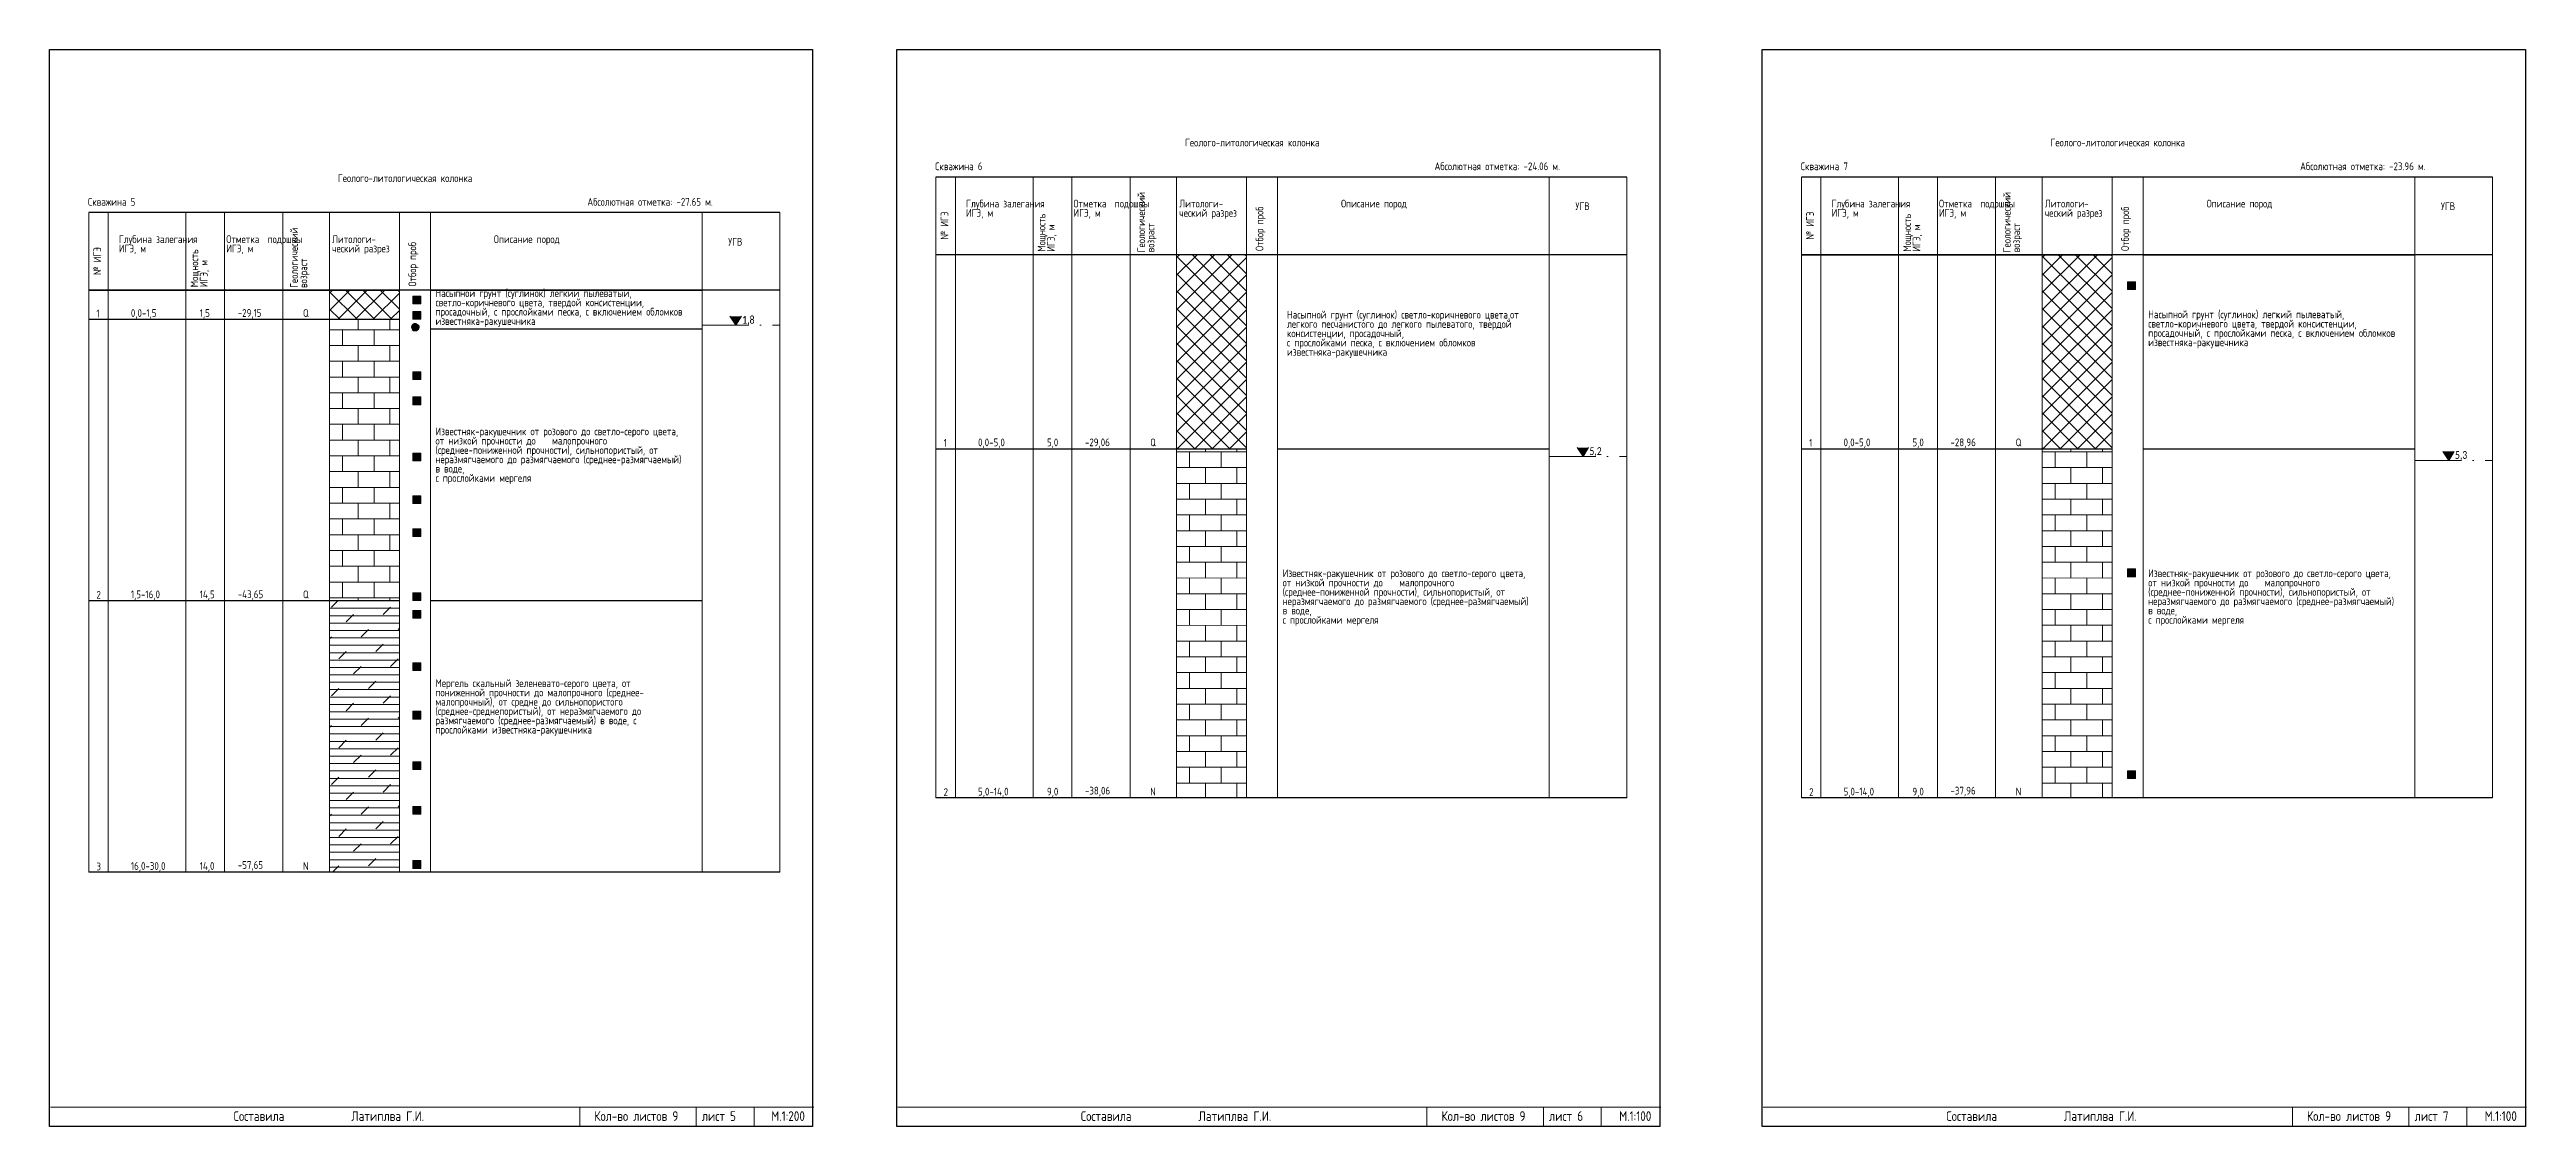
# Model space of a CAD drawing. Header units: millimetres. Extents: x 18930 to 20907, y 6758 to 7036.
# Drawn here: x 19823 to 20461, y 6758 to 7036 of the extents above; entities that cross this region are included whole.
import ezdxf

# ---------------------------------------------------------------- set-up
doc = ezdxf.new("R2010")
doc.units = ezdxf.units.MM
doc.linetypes.add('ACAD_ISO03W100', pattern=[30, 12, -18])
doc.linetypes.add('ACAD_ISO10W100', pattern=[18, 12, -3, 0, -3])
for name, color, linetype, lineweight in [('ВодаГ', 160, 'ACAD_ISO03W100', 25), ('Известняк', 86, 'Continuous', 15), ('Керн', 252, 'Continuous', 9), ('Мергель полускальный', 137, 'Continuous', 15), ('монолит', 1, 'Continuous', 9), ('Насып-навал грунта', 36, 'Continuous', 15)]:
    doc.layers.add(name, color=color, linetype=linetype, lineweight=lineweight)
doc.layers.add('ГеолГ', color=7, linetype='Continuous')
doc.layers.add('Рамка проb', color=7, linetype='Continuous')
doc.styles.add('STYLE1', font='simplex.shx', dxfattribs={"width": 0.8})

msp = doc.modelspace()

# ---------------------------------------------------------------- hatches: boundary and pattern name
at = {"layer": 'ВодаГ', "lineweight": 13, "ltscale": 0.2}
msp.add_hatch(color=256, dxfattribs=at).paths.add_polyline_path([(19918.45, 6964.27, 1), (19916.38, 6964.27, 1)])
at = {"layer": 'ВодаГ', "lineweight": 13, "ltscale": 0.5}
for points in [[(20001.49, 6967.02), (19998.53, 6967.02), (20000.08, 6964.74)], [(20219.72, 6933.18), (20216.77, 6933.18), (20218.31, 6930.9)], [(20442.69, 6932.18), (20439.73, 6932.18), (20441.28, 6929.9)]]:
    msp.add_hatch(color=5, dxfattribs=at).paths.add_polyline_path(points)
at = {"layer": 'Известняк'}
h = msp.add_hatch(dxfattribs=at)
h.set_pattern_fill('AR-B816', color=256, scale=0.02, style=0)
h.set_pattern_definition([(0, (9589891.2615, 4828867.049), (0, 4.064), []), (90, (9589891.2615, 4828867.049), (-4.064, 4.064), [4.064, -4.064])])
h.paths.add_polyline_path([(19913.37, 6966.24), (19895.37, 6966.24), (19895.37, 6893.74), (19913.37, 6893.74)])
h = msp.add_hatch(dxfattribs=at)
h.set_pattern_fill('AR-B816', color=256, scale=0.02, style=0)
h.set_pattern_definition([(0, (9590109.493, 4828876.2114), (0, 4.064), []), (90, (9590109.493, 4828876.2114), (-4.064, 4.064), [4.064, -4.064])])
h.paths.add_polyline_path([(20131.6, 6932.9), (20113.6, 6932.9), (20113.6, 6842.9), (20131.6, 6842.9)])
h = msp.add_hatch(dxfattribs=at)
h.set_pattern_fill('AR-B816', color=256, scale=0.02, style=0)
h.set_pattern_definition([(0, (9590332.457, 4828876.2114), (0, 4.064), []), (90, (9590332.457, 4828876.2114), (-4.064, 4.064), [4.064, -4.064])])
h.paths.add_polyline_path([(20354.56, 6932.9), (20336.56, 6932.9), (20336.56, 6842.9), (20354.56, 6842.9)])
at = {"layer": 'Керн', "lineweight": 13, "ltscale": 0.9}
for points in [[(19918.87, 6950.74), (19918.87, 6952.74), (19916.87, 6952.74), (19916.87, 6950.74)], [(19918.87, 6944.24), (19918.87, 6946.24), (19916.87, 6946.24), (19916.87, 6944.24)], [(19918.87, 6929.74), (19918.87, 6931.74), (19916.87, 6931.74), (19916.87, 6929.74)], [(19918.87, 6918.74), (19918.87, 6920.74), (19916.87, 6920.74), (19916.87, 6918.74)], [(19918.87, 6910.24), (19918.87, 6912.24), (19916.87, 6912.24), (19916.87, 6910.24)], [(20360.56, 6899.9), (20360.56, 6901.9), (20358.56, 6901.9), (20358.56, 6899.9)], [(19918.87, 6893.74), (19918.87, 6895.74), (19916.87, 6895.74), (19916.87, 6893.74)], [(19918.87, 6889.24), (19918.87, 6891.24), (19916.87, 6891.24), (19916.87, 6889.24)], [(19918.87, 6875.74), (19918.87, 6877.74), (19916.87, 6877.74), (19916.87, 6875.74)], [(19918.87, 6863.24), (19918.87, 6865.24), (19916.87, 6865.24), (19916.87, 6863.24)], [(19918.87, 6850.24), (19918.87, 6852.24), (19916.87, 6852.24), (19916.87, 6850.24)], [(20360.56, 6847.9), (20360.56, 6849.9), (20358.56, 6849.9), (20358.56, 6847.9)], [(19918.87, 6838.74), (19918.87, 6840.74), (19916.87, 6840.74), (19916.87, 6838.74)], [(19918.87, 6824.74), (19918.87, 6826.74), (19916.87, 6826.74), (19916.87, 6824.74)]]:
    msp.add_hatch(color=8, dxfattribs=at).paths.add_polyline_path(points)
at = {"layer": 'Мергель полускальный'}
h = msp.add_hatch(dxfattribs=at)
h.set_pattern_fill('DOLMIT', color=256, scale=0.3, style=0)
h.set_pattern_definition([(0, (9589444.5914, 4828856.3376), (0, 1.905), []), (45, (9589444.5914, 4828856.3376), (-3.809997403, 3.809997403), [2.6940768363, -5.3881536726])])
h.paths.add_polyline_path([(19913.37, 6893.74), (19895.37, 6893.74), (19895.37, 6823.74), (19913.37, 6823.74)])
at = {"layer": 'монолит', "lineweight": 13, "ltscale": 0.9}
for points in [[(20360.56, 6973.9), (20360.56, 6975.9), (20358.56, 6975.9), (20358.56, 6973.9)], [(19918.87, 6970.24), (19918.87, 6972.24), (19916.87, 6972.24), (19916.87, 6970.24)], [(19918.87, 6966.24), (19918.87, 6968.24), (19916.87, 6968.24), (19916.87, 6966.24)]]:
    msp.add_hatch(color=256, dxfattribs=at).paths.add_polyline_path(points)
at = {"layer": 'Насып-навал грунта', "lineweight": 13}
h = msp.add_hatch(dxfattribs=at)
h.set_pattern_fill('NET', color=256, angle=45, style=0)
h.set_pattern_definition([(45, (1111.5717, 9.1625), (-2.24506403, 2.24506403), []), (135, (1111.5717, 9.1625), (-2.24506403, -2.24506403), [])])
h.paths.add_polyline_path([(20131.6, 6982.9), (20113.6, 6982.9), (20113.6, 6932.9), (20131.6, 6932.9)])
h = msp.add_hatch(dxfattribs=at)
h.set_pattern_fill('NET', color=256, angle=45, style=0)
h.set_pattern_definition([(45, (1334.5355, 9.1625), (-2.24506403, 2.24506403), []), (135, (1334.5355, 9.1625), (-2.24506403, -2.24506403), [])])
h.paths.add_polyline_path([(20354.56, 6982.9), (20336.56, 6982.9), (20336.56, 6932.9), (20354.56, 6932.9)])
h = msp.add_hatch(dxfattribs=at)
h.set_pattern_fill('NET', color=256, angle=45, style=0)
h.set_pattern_definition([(45, (893.3402, 0), (-2.24506403, 2.24506403), []), (135, (893.3402, 0), (-2.24506403, -2.24506403), [])])
h.paths.add_polyline_path([(19913.37, 6973.74), (19895.37, 6973.74), (19895.37, 6966.24), (19913.37, 6966.24)])

# ---------------------------------------------------------------- linework, layer by layer
for p, q in [((20229.6, 7002.9), (20051.6, 7002.9)), ((20452.56, 7002.9), (20274.56, 7002.9)), ((20011.37, 6993.74), (19833.37, 6993.74)), ((20229.6, 6982.9), (20051.6, 6982.9)), ((20452.56, 6982.9), (20274.56, 6982.9)), ((20011.37, 6973.74), (19833.37, 6973.74)), ((20229.6, 6842.9), (20051.6, 6842.9)), ((20452.56, 6842.9), (20274.56, 6842.9)), ((20011.37, 6823.74), (19833.37, 6823.74))]:
    msp.add_line(p, q)
at = {"color": 0, "lineweight": 20}
for p, q in [((20051.6, 7002.9), (20051.6, 6842.9)), ((20056.6, 7002.9), (20056.6, 6842.9)), ((20076.6, 7002.9), (20076.6, 6842.9)), ((20086.6, 7002.9), (20086.6, 6842.9)), ((20101.6, 7002.9), (20101.6, 6842.9)), ((20113.6, 7002.9), (20113.6, 6842.9)), ((20131.6, 7002.9), (20131.6, 6842.9)), ((20139.6, 7002.9), (20139.6, 6842.9)), ((20209.6, 7002.9), (20209.6, 6842.9)), ((20229.6, 7002.9), (20229.6, 6842.9)), ((20274.56, 7002.9), (20274.56, 6842.9)), ((20279.56, 7002.9), (20279.56, 6842.9)), ((20299.56, 7002.9), (20299.56, 6842.9)), ((20309.56, 7002.9), (20309.56, 6842.9)), ((20324.56, 7002.9), (20324.56, 6842.9)), ((20336.56, 7002.9), (20336.56, 6842.9)), ((20354.56, 7002.9), (20354.56, 6842.9)), ((20362.56, 7002.9), (20362.56, 6842.9)), ((20432.56, 7002.9), (20432.56, 6842.9)), ((20452.56, 7002.9), (20452.56, 6842.9)), ((19833.37, 6993.74), (19833.37, 6823.74)), ((19838.37, 6993.74), (19838.37, 6823.74)), ((19858.37, 6993.74), (19858.37, 6823.74)), ((19868.37, 6993.74), (19868.37, 6823.74)), ((19883.37, 6993.74), (19883.37, 6823.74)), ((19895.37, 6993.74), (19895.37, 6823.74)), ((19913.37, 6993.74), (19913.37, 6823.74)), ((19921.37, 6993.74), (19921.37, 6823.74)), ((19991.37, 6993.74), (19991.37, 6823.74)), ((20011.37, 6993.74), (20011.37, 6823.74))]:
    msp.add_line(p, q, dxfattribs=at)
at = {"color": 7, "lineweight": 13}
for p, q in [((19823.54, 6763.25), (20020.12, 6763.25)), ((19959.84, 6763.24), (19959.84, 6758.24)), ((19989.84, 6763.24), (19989.84, 6758.24)), ((20004.75, 6763.24), (20004.75, 6758.24)), ((20041.77, 6763.25), (20238.35, 6763.25)), ((20178.07, 6763.24), (20178.07, 6758.24)), ((20208.07, 6763.24), (20208.07, 6758.24)), ((20222.98, 6763.24), (20222.98, 6758.24)), ((20264.73, 6763.25), (20461.31, 6763.25)), ((20401.03, 6763.24), (20401.03, 6758.24)), ((20431.03, 6763.24), (20431.03, 6758.24)), ((20445.94, 6763.24), (20445.94, 6758.24))]:
    msp.add_line(p, q, dxfattribs=at)
for points in [[(19823.26, 7035.76), (20019.84, 7035.76), (20019.84, 6758.24), (19823.26, 6758.24)], [(20041.49, 7035.76), (20238.07, 7035.76), (20238.07, 6758.24), (20041.49, 6758.24)], [(20264.45, 7035.76), (20461.03, 7035.76), (20461.03, 6758.24), (20264.45, 6758.24)]]:
    msp.add_lwpolyline(points, close=True)
for points in [[(20274.56, 6982.9), (20336.56, 6982.9)], [(20336.56, 6982.9), (20354.56, 6982.9)], [(20362.56, 6982.9), (20432.56, 6982.9)], [(19833.37, 6973.74), (19895.37, 6973.74)], [(19895.37, 6973.74), (19913.37, 6973.74)], [(19921.37, 6973.74), (19991.37, 6973.74)], [(19833.37, 6966.24), (19895.37, 6966.24)], [(19895.37, 6966.24), (19913.37, 6966.24)], [(19921.37, 6963.83), (19991.37, 6963.83)], [(20051.6, 6932.9), (20113.6, 6932.9)], [(20113.6, 6932.9), (20131.6, 6932.9)], [(20139.6, 6932.9), (20209.6, 6932.9)], [(20274.56, 6932.9), (20336.56, 6932.9)], [(20336.56, 6932.9), (20354.56, 6932.9)], [(20362.56, 6932.9), (20432.56, 6932.9)], [(19833.37, 6893.74), (19895.37, 6893.74)], [(19895.37, 6893.74), (19913.37, 6893.74)], [(19921.37, 6893.74), (19991.37, 6893.74)]]:
    msp.add_lwpolyline(points)
at = {"layer": 'ВодаГ', "color": 5, "lineweight": 13, "ltscale": 0.5}
for p, q in [((20000.08, 6964.74), (19998.53, 6967.02)), ((20001.49, 6967.02), (20000.08, 6964.74)), ((20218.31, 6930.9), (20216.77, 6933.18)), ((20219.72, 6933.18), (20218.31, 6930.9)), ((20441.28, 6929.9), (20439.73, 6932.18)), ((20442.69, 6932.18), (20441.28, 6929.9))]:
    msp.add_line(p, q, dxfattribs=at)
at = {"layer": 'ВодаГ', "color": 5, "linetype": 'ACAD_ISO10W100', "lineweight": 18, "flags": 128}
for points in [[(19991.37, 6964.74), (20011.37, 6964.74)], [(20209.6, 6930.9), (20229.6, 6930.9)], [(20432.56, 6929.9), (20452.56, 6929.9)]]:
    msp.add_lwpolyline(points, dxfattribs=at)
at = {"layer": 'ВодаГ', "lineweight": 13, "ltscale": 0.2}
msp.add_circle((19917.41, 6964.27), 1.04, dxfattribs=at)
at = {"layer": 'Рамка проb', "lineweight": 13, "ltscale": 2}
for p, q in [((20360.56, 6975.9), (20358.56, 6975.9)), ((20358.56, 6975.9), (20358.56, 6973.9)), ((20360.56, 6973.9), (20360.56, 6975.9)), ((19917.87, 6972.24), (19916.87, 6972.24)), ((19918.87, 6972.24), (19916.87, 6972.24)), ((19916.87, 6972.24), (19916.87, 6970.24)), ((19916.87, 6970.24), (19918.87, 6970.24)), ((19917.87, 6968.24), (19916.87, 6968.24)), ((19918.87, 6968.24), (19916.87, 6968.24)), ((19916.87, 6968.24), (19916.87, 6966.24)), ((19918.87, 6970.24), (19918.87, 6972.24)), ((19918.87, 6966.24), (19918.87, 6968.24)), ((20358.56, 6973.9), (20360.56, 6973.9)), ((19916.87, 6966.24), (19918.87, 6966.24)), ((19917.87, 6952.74), (19916.87, 6952.74)), ((19918.87, 6952.74), (19916.87, 6952.74)), ((19916.87, 6952.74), (19916.87, 6950.74)), ((19916.87, 6950.74), (19918.87, 6950.74)), ((19918.87, 6950.74), (19918.87, 6952.74)), ((19917.87, 6946.24), (19916.87, 6946.24)), ((19918.87, 6946.24), (19916.87, 6946.24)), ((19916.87, 6946.24), (19916.87, 6944.24)), ((19916.87, 6944.24), (19918.87, 6944.24)), ((19918.87, 6944.24), (19918.87, 6946.24)), ((19917.87, 6931.74), (19916.87, 6931.74)), ((19918.87, 6931.74), (19916.87, 6931.74)), ((19916.87, 6931.74), (19916.87, 6929.74)), ((19916.87, 6929.74), (19918.87, 6929.74)), ((19918.87, 6929.74), (19918.87, 6931.74)), ((19917.87, 6920.74), (19916.87, 6920.74)), ((19918.87, 6920.74), (19916.87, 6920.74)), ((19916.87, 6920.74), (19916.87, 6918.74)), ((19916.87, 6918.74), (19918.87, 6918.74)), ((19918.87, 6918.74), (19918.87, 6920.74)), ((19917.87, 6912.24), (19916.87, 6912.24)), ((19918.87, 6912.24), (19916.87, 6912.24)), ((19916.87, 6912.24), (19916.87, 6910.24)), ((19916.87, 6910.24), (19918.87, 6910.24)), ((19918.87, 6910.24), (19918.87, 6912.24)), ((20360.56, 6901.9), (20358.56, 6901.9)), ((20358.56, 6901.9), (20358.56, 6899.9)), ((20358.56, 6899.9), (20360.56, 6899.9)), ((20360.56, 6899.9), (20360.56, 6901.9)), ((19917.87, 6895.74), (19916.87, 6895.74)), ((19918.87, 6895.74), (19916.87, 6895.74)), ((19916.87, 6895.74), (19916.87, 6893.74)), ((19916.87, 6893.74), (19918.87, 6893.74)), ((19917.87, 6891.24), (19916.87, 6891.24)), ((19918.87, 6891.24), (19916.87, 6891.24)), ((19916.87, 6891.24), (19916.87, 6889.24)), ((19918.87, 6893.74), (19918.87, 6895.74)), ((19918.87, 6889.24), (19918.87, 6891.24)), ((19916.87, 6889.24), (19918.87, 6889.24)), ((19917.87, 6877.74), (19916.87, 6877.74)), ((19918.87, 6877.74), (19916.87, 6877.74)), ((19916.87, 6877.74), (19916.87, 6875.74)), ((19916.87, 6875.74), (19918.87, 6875.74)), ((19918.87, 6875.74), (19918.87, 6877.74)), ((19917.87, 6865.24), (19916.87, 6865.24)), ((19918.87, 6865.24), (19916.87, 6865.24)), ((19916.87, 6865.24), (19916.87, 6863.24)), ((19916.87, 6863.24), (19918.87, 6863.24)), ((19918.87, 6863.24), (19918.87, 6865.24)), ((19917.87, 6852.24), (19916.87, 6852.24)), ((19918.87, 6852.24), (19916.87, 6852.24)), ((19916.87, 6852.24), (19916.87, 6850.24)), ((19916.87, 6850.24), (19918.87, 6850.24)), ((19918.87, 6850.24), (19918.87, 6852.24)), ((20360.56, 6849.9), (20358.56, 6849.9)), ((20358.56, 6849.9), (20358.56, 6847.9)), ((20358.56, 6847.9), (20360.56, 6847.9)), ((20360.56, 6847.9), (20360.56, 6849.9)), ((19917.87, 6840.74), (19916.87, 6840.74)), ((19918.87, 6840.74), (19916.87, 6840.74)), ((19916.87, 6840.74), (19916.87, 6838.74)), ((19918.87, 6838.74), (19918.87, 6840.74)), ((19916.87, 6838.74), (19918.87, 6838.74)), ((19917.87, 6826.74), (19916.87, 6826.74)), ((19918.87, 6826.74), (19916.87, 6826.74)), ((19916.87, 6826.74), (19916.87, 6824.74)), ((19916.87, 6824.74), (19918.87, 6824.74)), ((19918.87, 6824.74), (19918.87, 6826.74))]:
    msp.add_line(p, q, dxfattribs=at)

# ---------------------------------------------------------------- texts
at = {"color": 0, "char_height": 2.5, "attachment_point": 5, "style": 'STYLE1'}
for s, insert, width in [('Составила             Латиплва Г.И.{\\Ftxt|c204; }', (19895.2, 6760.92), 78.7443), ('Кол-во листов 9{\\Ftxt|c204; }', (19974.41, 6760.92), 29.2085), ('лист 5', (19995.68, 6760.92), 21.0924), ('М.1:200', (20013.51, 6760.92), 21.0924), ('Составила             Латиплва Г.И.{\\Ftxt|c204; }', (20113.44, 6760.92), 78.7443), ('Кол-во листов 9{\\Ftxt|c204; }', (20192.64, 6760.92), 29.2085), ('лист 6{\\Ftxt|c204; }', (20213.91, 6760.92), 21.0924), ('М.1:100', (20231.74, 6760.92), 21.0924), ('Составила             Латиплва Г.И.{\\Ftxt|c204; }', (20336.4, 6760.92), 78.7443), ('Кол-во листов 9{\\Ftxt|c204; }', (20415.61, 6760.92), 29.2085), ('лист 7', (20436.88, 6760.92), 21.0924), ('М.1:100', (20454.7, 6760.92), 21.0924)]:
    msp.add_mtext(s, dxfattribs=dict(at, insert=insert, width=width))
at = {"layer": 'ВодаГ', "color": 5, "lineweight": 13, "ltscale": 0.5, "char_height": 2, "width": 3.044, "attachment_point": 1, "style": 'STYLE1'}
for s, insert in [('{\\fCalibri|b0|i0|c204|p34;1,8}', (20001.71, 6967.12)), ('{\\fCalibri|b0|i0|c204|p34;5,2}', (20219.94, 6933.28)), ('{\\fCalibri|b0|i0|c204|p34;5,3}', (20442.9, 6932.28))]:
    msp.add_mtext(s, dxfattribs=dict(at, insert=insert))
at = {"layer": 'ГеолГ', "color": 2, "char_height": 2, "attachment_point": 1, "line_spacing_factor": 0.72, "style": 'STYLE1'}
for s, insert, width in [('{\\C256;Геолого-литологическая колонка }', (20115.77, 7012.8), 79.7827), ('{\\C256;Геолого-литологическая колонка }', (20338.73, 7012.8), 79.7827), ('{\\C256;Скважина 6}', (20051.38, 7006.67), 24.1719), ('{\\C256;Абсолютная отметка: -24.06 м.}', (20180.03, 7006.67), 75.3485), ('{\\C256;Скважина 7}', (20274.35, 7006.67), 24.1719), ('{\\C256;Абсолютная отметка: -23.96 м.}', (20403, 7006.67), 75.3485), ('{\\C256;Геолого-литологическая колонка }', (19897.54, 7003.63), 79.7827), ('{\\C256;Скважина 5}', (19833.15, 6997.51), 24.1719), ('{\\C256;Абсолютная отметка: -27.65 м.}', (19961.8, 6997.51), 75.3485), ('{\\C256;Глубина залегания \\PИГЭ, м}', (20059.35, 6997.06), 20.0037), ('{\\C256;Отметка  подошвы \\PИГЭ, м}', (20087.02, 6997.06), 20.0037), ('{\\C256;Литологи-\\Pческий разрез}', (20114.28, 6997.06), 20.0037), ('{\\C256;Описание пород}', (20155.95, 6997.06), 34.6249), ('{\\C256;УГВ}', (20216.32, 6996.39), 10.4664), ('{\\C256;Глубина залегания \\PИГЭ, м}', (20282.32, 6997.06), 20.0037), ('{\\C256;Отметка  подошвы \\PИГЭ, м}', (20309.98, 6997.06), 20.0037), ('{\\C256;Литологи-\\Pческий разрез}', (20337.24, 6997.06), 20.0037), ('{\\C256;Описание пород}', (20378.92, 6997.06), 34.6249), ('{\\C256;УГВ}', (20439.28, 6996.39), 10.4664), ('{\\C256;Глубина залегания \\PИГЭ, м}', (19841.12, 6987.9), 20.0037), ('{\\C256;Отметка  подошвы \\PИГЭ, м}', (19868.79, 6987.9), 20.0037), ('{\\C256;Литологи-\\Pческий разрез}', (19896.04, 6987.9), 20.0037), ('{\\C256;Описание пород}', (19937.72, 6987.9), 34.6249), ('{\\C256;УГВ}', (19998.09, 6987.22), 10.4664), ('{\\C0;Насыпной грунт (суглинок) легкий пылеватый, светло-коричневого цвета, твердой консистенции, просадочный, с прослойками песка, с включением обломков известняка-ракушечника }', (19922.68, 6974), 69.0601), ('{\\C256;1}', (19835.34, 6968.75), 2.8568), ('{\\C256;0,0-1,5}', (19844.21, 6968.86), 8.3092), ('{\\C256;1,5}', (19861.94, 6968.86), 8.3092), ('{\\C256;-29,15}', (19871.75, 6968.88), 8.3092), ('{\\C256;Q}', (19888.55, 6968.86), 8.3092), ('{\\C0;Насыпной грунт (суглинок) светло-коричневого цвета,от легкого песчанистого до легкого пылеватого, твердой консистенции, просадочный, \\Pс прослойками песка, с включением обломков известняка-ракушечника }', (20142.02, 6968.44), 69.0601), ('{\\C0;Насыпной грунт (суглинок) легкий пылеватый, светло-коричневого цвета, твердой консистенции, просадочный, с прослойками песка, с включением обломков известняка-ракушечника }', (20363.87, 6968.52), 69.0601), ('{\\C0;Известняк-ракушечник от розового до светло-серого цвета, от низкой прочности до    малопрочного (среднее-пониженной прочности), сильнопористый, от неразмягчаемого до размягчаемого (среднее-размягчаемый) в воде, \\Pс прослойками мергеля}', (19922.68, 6938.36), 69.0601), ('{\\C256;1}', (20053.57, 6935.41), 2.8568), ('{\\C256;0,0-5,0}', (20062.44, 6935.53), 8.3092), ('{\\C256;5,0}', (20080.18, 6935.53), 8.3092), ('{\\C256;-29,06}', (20089.98, 6935.54), 8.3092), ('{\\C256;Q}', (20106.78, 6935.53), 8.3092), ('{\\C256;1}', (20276.54, 6935.41), 2.8568), ('{\\C256;0,0-5,0}', (20285.4, 6935.53), 8.3092), ('{\\C256;5,0}', (20303.14, 6935.53), 8.3092), ('{\\C256;-28,96}', (20312.94, 6935.54), 8.3092), ('{\\C256;Q}', (20329.74, 6935.53), 8.3092), ('{\\C0;Известняк-ракушечник от розового до светло-серого цвета, от низкой прочности до    малопрочного (среднее-пониженной прочности), сильнопористый, от неразмягчаемого до размягчаемого (среднее-размягчаемый) в воде, \\Pс прослойками мергеля}', (20140.91, 6901.8), 69.0601), ('{\\C0;Известняк-ракушечник от розового до светло-серого цвета, от низкой прочности до    малопрочного (среднее-пониженной прочности), сильнопористый, от неразмягчаемого до размягчаемого (среднее-размягчаемый) в воде, \\Pс прослойками мергеля}', (20363.87, 6901.8), 69.0601), ('{\\C256;2}', (19835.34, 6896.25), 2.8568), ('{\\C256;1,5-16,0}', (19844.21, 6896.36), 8.3092), ('{\\C256;14,5}', (19861.94, 6896.36), 8.3092), ('{\\C256;-43,65}', (19871.75, 6896.38), 8.3092), ('{\\C256;Q}', (19888.55, 6896.36), 8.3092), ('{\\C0;Мергель скальный зеленевато-серого цвета, от пониженной прочности до малопрочного (среднее-\\Pмалопрочный), от средне до сильнопористого (среднее-среднепористый), от неразмягчаемого до размягчаемого (среднее-размягчаемый) в воде, с прослойками известняка-ракушечника}', (19922.68, 6873.49), 69.0601), ('{\\C256;2}', (20053.57, 6845.41), 2.8568), ('{\\C256;5,0-14,0}', (20062.44, 6845.53), 8.3092), ('{\\C256;9,0}', (20080.18, 6845.53), 8.3092), ('{\\C256;-38,06}', (20089.98, 6845.78), 8.3092), ('{\\C256;N}', (20106.78, 6845.53), 8.3092), ('{\\C256;2}', (20276.54, 6845.41), 2.8568), ('{\\C256;5,0-14,0}', (20285.4, 6845.53), 8.3092), ('{\\C256;9,0}', (20303.14, 6845.53), 8.3092), ('{\\C256;-37,96}', (20312.94, 6845.78), 8.3092), ('{\\C256;N}', (20329.74, 6845.53), 8.3092), ('{\\C256;3}', (19835.34, 6826.25), 2.8568), ('{\\C256;16,0-30,0}', (19844.21, 6826.36), 8.3092), ('{\\C256;14,0}', (19861.94, 6826.36), 8.3092), ('{\\C256;-57,65}', (19871.75, 6826.62), 8.3092), ('{\\C256;N}', (19888.55, 6826.36), 8.3092)]:
    msp.add_mtext(s, dxfattribs=dict(at, insert=insert, width=width))
at = {"layer": 'ГеолГ', "color": 2, "char_height": 2, "width": 18.8075, "attachment_point": 1, "rotation": 90, "line_spacing_factor": 0.72, "style": 'STYLE1'}
for s, insert in [('{\\C256;№ ИГЭ}', (20052.79, 6986.79)), ('{\\C256;Мощность \\PИГЭ, м}', (20077.8, 6983.67)), ('\\pt19.44444;{\\C256;Геологический возраст}', (20103.47, 6983.51)), ('{\\C256;Отбор проб}', (20133.96, 6983.85)), ('{\\C256;№ ИГЭ}', (20275.76, 6986.79)), ('{\\C256;Мощность \\PИГЭ, м}', (20300.77, 6983.67)), ('\\pt19.44444;{\\C256;Геологический возраст}', (20326.44, 6983.51)), ('{\\C256;Отбор проб}', (20356.92, 6983.85)), ('\\pt19.44444;{\\C256;Геологический возраст}', (19885.24, 6974.35)), ('{\\C256;№ ИГЭ}', (19834.56, 6977.63)), ('{\\C256;Мощность \\PИГЭ, м}', (19859.57, 6974.51)), ('{\\C256;Отбор проб}', (19915.72, 6974.69))]:
    msp.add_mtext(s, dxfattribs=dict(at, insert=insert))

doc.saveas('drawing.dxf')
